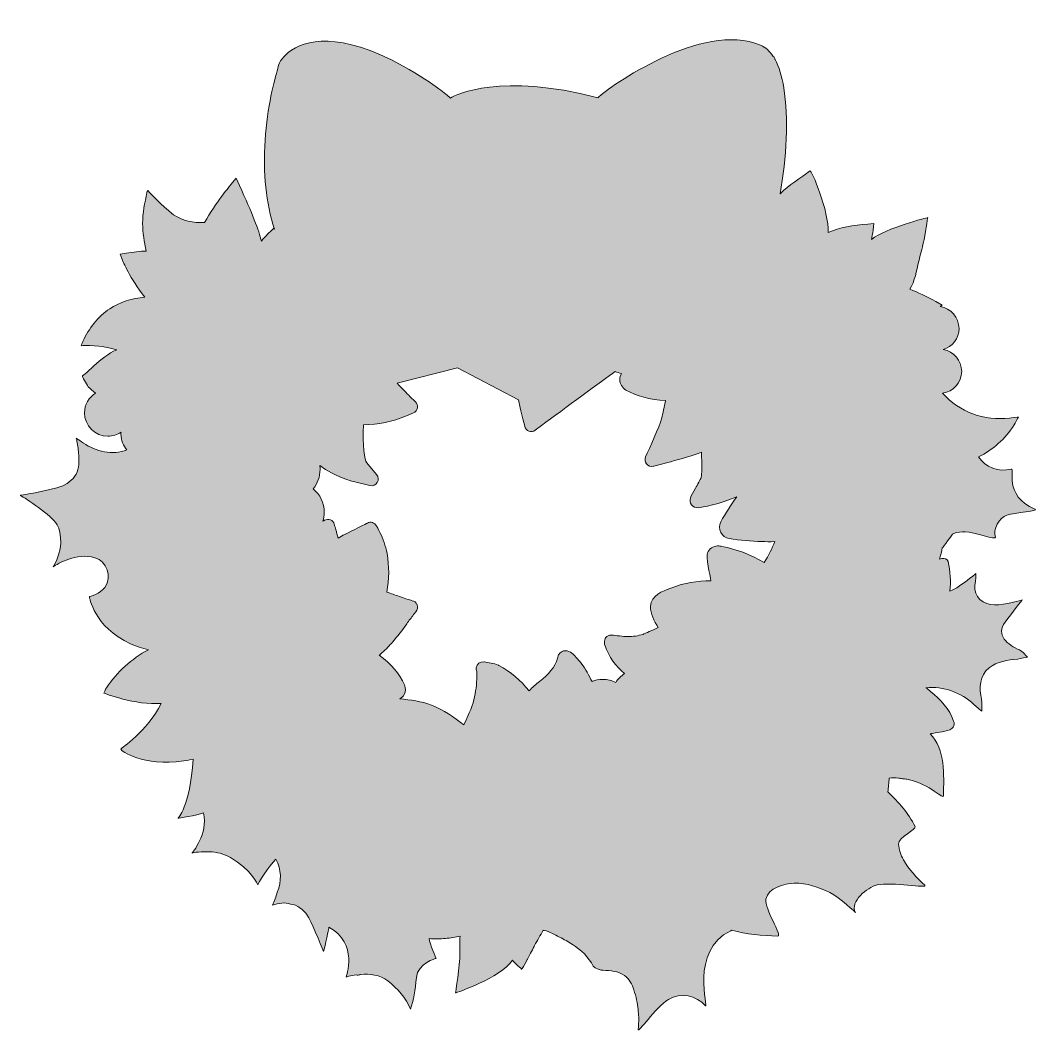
# Model space of a CAD drawing. Header units: millimetres. Extents: x 17 to 650, y -977 to -9.
# Drawn here: x 39.8 to 341.2, y -977.3 to -677.7 of the extents above; entities that cross this region are included whole.
import ezdxf

# ---------------------------------------------------------------- set-up
doc = ezdxf.new("R2010")
doc.units = ezdxf.units.MM
doc.header["$MEASUREMENT"] = 0
doc.layers.add('Layer 1', color=7, linetype='Continuous')

msp = doc.modelspace()

# ---------------------------------------------------------------- hatches: boundary and pattern name
at = {"layer": 'Layer 1'}
h = msp.add_hatch(color=2, dxfattribs=at)
h.dxf.hatch_style = 2
edge = h.paths.add_edge_path()
edge.add_spline(control_points=[(331.19, -823.84), (333.51, -823.07), (341.19, -822.76), (339.48, -822.05), (330.06, -818.14), (333.75, -809.86), (332.46, -810.24), (328.91, -811.28), (324.86, -809.75), (322.86, -806.66), (327.08, -804.61), (330.72, -801.4), (333.35, -797.2), (333.61, -796.78), (334.62, -794.89), (334.62, -794.89), (334.62, -794.89), (332.52, -795.1), (331.99, -795.17), (324.65, -796.13), (317.14, -793.41), (312.25, -787.84), (315.42, -787.4), (317.88, -784.68), (317.88, -781.39), (317.88, -778.16), (315.52, -775.48), (312.43, -774.97), (315.12, -774.17), (317.09, -771.67), (317.09, -768.73), (317.09, -765.45), (314.67, -762.74), (311.52, -762.28), (311.52, -762.28), (312.07, -761.81), (312.07, -761.81), (312.07, -761.81), (310.2, -760.76), (310.2, -760.76), (307.42, -759.21), (304.86, -758.03), (302.51, -757.13), (304.07, -754.67), (304.54, -751.72), (305.21, -748.89), (305.66, -747.01), (306.13, -745.13), (306.61, -743.26), (307.1, -741.38), (307.84, -735.99), (307.84, -735.99), (307.84, -735.99), (295.57, -738.95), (291.19, -742.44), (291.56, -740.76), (291.7, -739.69), (291.72, -739.57), (291.72, -739.57), (291.95, -737.77), (291.95, -737.77), (291.95, -737.77), (290.14, -737.89), (290.14, -737.89), (285.79, -738.15), (281.88, -738.98), (278.43, -740.34), (278.7, -734.25), (273.55, -721.69), (272.98, -722.18), (270.54, -724.29), (266.57, -726.44), (264.38, -728.84), (264.33, -728.89), (264.29, -728.95), (264.24, -729), (266.11, -718.45), (266.75, -706.48), (265.32, -697.7), (264.76, -694.22), (263.9, -691.42), (262.74, -689.3), (262.71, -689.21), (262.68, -689.11), (262.64, -689.01), (262.54, -688.73), (262.38, -688.54), (262.19, -688.39), (261.15, -686.8), (259.9, -685.69), (258.46, -685.07), (241.11, -677.75), (213.71, -697.51), (210.36, -700.57), (181.63, -693.14), (168.7, -699.6), (166.82, -700.68), (166.12, -700.02), (165.04, -699.15), (163.39, -697.93), (161.57, -696.58), (157.78, -693.92), (152.88, -691.24), (133.94, -680.84), (123.95, -683.34), (118.91, -687.27), (116.86, -688.87), (116.05, -690.48), (115.87, -691.92), (114.85, -695.32), (112.74, -703.3), (112.08, -713.16), (111.43, -722.83), (112.38, -731.67), (114.85, -739.41), (114.85, -739.41), (114.62, -739.21), (114.62, -739.21), (114.64, -739.2), (114.66, -739.17), (114.68, -739.15), (114.64, -739.19), (114.58, -739.24), (114.49, -739.32), (113.43, -740.25), (112.22, -741.46), (111.03, -742.94), (110.21, -739.76), (108.34, -734.71), (104.52, -726.51), (104.52, -726.51), (103.53, -724.37), (103.53, -724.37), (103.53, -724.37), (102.01, -726.19), (102.01, -726.19), (101.73, -726.52), (97.66, -731.46), (94.21, -737.42), (94.17, -737.42), (94.13, -737.41), (94.09, -737.41), (90.89, -737.63), (87.74, -736.92), (85.05, -735.14), (83.93, -734.4), (78.47, -729.36), (77.43, -727.97), (77.3, -728.13), (77.2, -728.33), (77.16, -728.57), (76.62, -731.7), (75.85, -734.51), (75.92, -737.72), (75.98, -740.47), (76.37, -743.2), (77, -745.87), (75.12, -745.94), (73.16, -746.13), (71.08, -746.49), (71.08, -746.49), (69.24, -746.8), (69.24, -746.8), (69.24, -746.8), (69.94, -748.53), (69.94, -748.53), (70.05, -748.78), (72.17, -753.93), (76.58, -759.53), (72.96, -759.71), (69.04, -761.03), (66.21, -762.89), (62.7, -765.19), (60.04, -768.76), (58.27, -772.53), (58.18, -772.86), (57.75, -773.71), (57.79, -773.82), (59.01, -773.72), (63.43, -773.6), (67.47, -774.8), (67.74, -774.87), (68, -774.94), (68.27, -775.02), (65.77, -776.06), (63.65, -777.91), (61.49, -779.75), (60.42, -780.82), (59.31, -781.88), (58.13, -782.76), (58.08, -782.92), (59.17, -785.09), (59.87, -785.96), (60.53, -786.64), (61.25, -787.26), (62.02, -787.8), (60.07, -789.02), (58.75, -791.18), (58.75, -793.65), (58.75, -797.45), (61.84, -800.54), (65.64, -800.54), (67.09, -800.54), (68.43, -800.09), (69.54, -799.33), (69.52, -799.55), (69.51, -799.77), (69.51, -799.99), (69.51, -801.75), (70.18, -803.35), (71.27, -804.57), (67.02, -806.25), (62.12, -805.06), (58.44, -802.58), (57.72, -802.1), (57.02, -801.58), (56.29, -801.13), (56.42, -801.21), (56.49, -801.98), (56.52, -802.14), (56.59, -802.46), (56.66, -802.78), (56.72, -803.11), (56.83, -803.74), (56.91, -804.38), (56.95, -805.02), (57.06, -806.51), (57.17, -808.1), (56.97, -809.59), (56.69, -811.73), (55.33, -813.32), (53.59, -814.51), (50.96, -816.29), (41.44, -817.69), (39.82, -818), (39.81, -818), (39.81, -818.01), (39.81, -818.02), (41.21, -818.8), (49.13, -823.95), (50.68, -826.68), (52.09, -829.14), (52.43, -834.55), (49.49, -839.1), (50.96, -838.24), (56.3, -834.8), (61.82, -836.42), (65.29, -837.43), (66.98, -841.99), (64.75, -845.18), (63.45, -847.05), (60.19, -847.95), (60.19, -847.95), (60.19, -847.95), (61.44, -856.87), (72.37, -861.84), (74.05, -862.6), (75.81, -863.23), (77.61, -863.6), (72.67, -866.29), (68.37, -870.15), (65.22, -874.89), (64.96, -875.28), (64.46, -876.41), (64.46, -876.41), (64.46, -876.41), (73.83, -880.11), (81.4, -879.45), (77.22, -887.98), (69.54, -892.57), (69.52, -892.96), (69.5, -893.49), (75.98, -898.13), (88.06, -896.44), (89, -896.3), (89.94, -896.1), (90.88, -895.89), (89.88, -910.33), (86.33, -913.36), (86.33, -913.36), (86.33, -913.36), (91.96, -912.59), (93.92, -911.76), (95.34, -918.11), (90.53, -923.65), (90.53, -923.65), (90.53, -923.65), (92.41, -923.21), (94.9, -923.25), (95.13, -923.3), (95.37, -923.31), (95.61, -923.28), (95.64, -923.28), (95.66, -923.28), (95.69, -923.27), (97.66, -923.38), (99.9, -923.82), (101.88, -924.97), (108.02, -928.43), (109.91, -933), (109.91, -933), (109.91, -933), (113.28, -927.23), (115.28, -925.47), (116.9, -928.47), (117.06, -932.09), (115.7, -935.19), (115.29, -936.53), (114.87, -937.87), (114.29, -939.05), (116.12, -938.49), (117.99, -938.08), (119.59, -938.71), (121.55, -938.95), (123.43, -940.34), (124.57, -942.02), (125.48, -943.36), (128.56, -950.61), (129.36, -952.77), (129.84, -951.06), (130.95, -946.13), (130.95, -945.59), (139.77, -950.22), (136.04, -960.29), (136.04, -960.29), (136.04, -960.29), (137.25, -959.9), (138.99, -959.65), (139.36, -959.73), (139.76, -959.72), (140.13, -959.58), (140.21, -959.55), (140.29, -959.52), (140.37, -959.5), (142.92, -959.3), (146.07, -959.55), (148.35, -961.41), (151.22, -963.74), (153.69, -966.41), (155.07, -969.75), (155.96, -967.36), (156.47, -963.97), (156.79, -960.43), (157.18, -956.14), (162.62, -954.77), (162.62, -954.77), (162.62, -954.77), (160.71, -950.45), (160.57, -948.92), (162.23, -949.04), (163.88, -949), (165.37, -948.88), (166.85, -948.77), (168.32, -948.53), (169.75, -948.19), (169.48, -949.88), (169.64, -951.62), (169.66, -953.39), (169.7, -956.7), (168.36, -964.96), (168.36, -964.96), (168.36, -964.96), (181.59, -960.63), (185.15, -955.31), (185.83, -956.16), (187.94, -957.98), (187.94, -957.98), (187.94, -957.98), (188.66, -956.7), (189.48, -955.19), (189.53, -955.11), (189.57, -955.04), (189.6, -954.96), (190.42, -953.47), (191.31, -951.81), (191.73, -950.94), (192.47, -949.4), (193.49, -948.01), (194.21, -946.46), (194.3, -946.5), (194.41, -946.53), (194.52, -946.54), (196.09, -946.79), (197.63, -947.76), (199.05, -948.48), (200.36, -949.14), (201.67, -949.83), (202.9, -950.64), (205.4, -952.27), (207.7, -954.37), (209.04, -957.08), (209.41, -957.84), (211.52, -958.27), (211.93, -958.29), (214.09, -958.38), (216.48, -958.49), (218.28, -959.83), (219.67, -960.86), (220.53, -962.43), (221.03, -964.05), (221.68, -966.13), (222.11, -967.99), (222.32, -969.86), (222.31, -969.95), (222.31, -970.04), (222.3, -970.14), (222.28, -970.43), (222.32, -970.71), (222.41, -970.97), (222.51, -972.47), (222.48, -974.01), (222.3, -975.69), (222.13, -977.27), (227.4, -969.25), (231.24, -966.9), (234.82, -964.69), (239.45, -965.71), (242.19, -968.74), (243.26, -969.92), (237.34, -952.63), (249.66, -946.59), (249.73, -946.56), (249.78, -946.5), (249.83, -946.45), (254.29, -947.64), (258.98, -948.1), (263.56, -948.19), (264.98, -948.22), (259.53, -940.07), (260.06, -937.27), (260.7, -933.9), (265.55, -932.68), (268.42, -932.58), (272.06, -932.45), (275.67, -933.71), (278.9, -935.29), (281.81, -936.7), (286.69, -941.45), (286.48, -941.17), (284.79, -938.09), (289.93, -933.74), (292.95, -933.07), (297.21, -932.12), (308.06, -934.25), (306.96, -933.17), (304.63, -930.87), (302.26, -928.51), (300.68, -925.61), (299.93, -924.25), (299.27, -922.6), (299.23, -921.03), (299.17, -918.79), (304.67, -916.8), (304.13, -915.8), (302.06, -911.94), (299.33, -908.53), (296.06, -905.62), (296.26, -904.26), (296.39, -902.89), (296.43, -901.51), (297.39, -901.44), (298.31, -901.44), (299.19, -901.5), (299.64, -901.59), (300.06, -901.65), (300.42, -901.7), (300.42, -901.7), (300.65, -901.73), (300.65, -901.73), (301.1, -901.79), (301.56, -901.85), (302.02, -901.91), (308.73, -903.4), (312.44, -907.99), (312.48, -906.77), (312.64, -900.47), (313.07, -893.16), (308.55, -888.44), (309.04, -888.37), (309.54, -888.28), (310.03, -888.19), (311.54, -887.89), (314.39, -887.77), (315.37, -886.43), (315.71, -885.95), (315.86, -885.25), (315.48, -884.73), (314.34, -881.07), (311.57, -878.31), (308.68, -875.9), (308.24, -875.53), (307.78, -875.17), (307.32, -874.82), (312.48, -874.39), (317.66, -876.19), (321.49, -879.78), (322.04, -880.3), (323.82, -881.78), (323.82, -881.78), (323.82, -881.78), (323.9, -878.88), (323.75, -878.25), (322.95, -874.99), (323.18, -871.23), (325.98, -868.97), (328.33, -867.08), (331.51, -866.58), (334.43, -866.35), (335.06, -866.3), (337.3, -865.77), (337.3, -865.77), (337.3, -865.77), (335.67, -863.97), (334.96, -863.67), (331.58, -862.3), (327.76, -859.22), (330.71, -855.42), (332.75, -852.78), (335.73, -848.92), (335.73, -848.92), (335.73, -848.92), (330.7, -850.41), (327.59, -850.38), (324.4, -850.35), (321.21, -848.02), (321.81, -844.55), (322.05, -843.16), (322.09, -841.08), (322.09, -841.08), (322.09, -841.08), (316.32, -845.87), (314.36, -846.28), (314.73, -843.42), (314.57, -840.47), (313.84, -837.56), (313.65, -836.78), (312.73, -836.5), (312.05, -836.69), (311.79, -836.76), (311.54, -836.83), (311.28, -836.91), (311.69, -835.79), (311.97, -834.63), (312.11, -833.44), (312.58, -833.52), (314.77, -829.55), (315.55, -829.25), (316.58, -828.83), (317.83, -828.83), (318.93, -828.82), (321.57, -828.79), (328.31, -831.48), (327.85, -830.34), (326.91, -828.05), (329.01, -824.57), (331.19, -823.84)], knot_values=[0, 0, 0, 0, 1, 1, 1, 2, 2, 2, 3, 3, 3, 4, 4, 4, 5, 5, 5, 6, 6, 6, 7, 7, 7, 8, 8, 8, 9, 9, 9, 10, 10, 10, 11, 11, 11, 12, 12, 12, 13, 13, 13, 14, 14, 14, 15, 15, 15, 16, 16, 16, 17, 17, 17, 18, 18, 18, 19, 19, 19, 20, 20, 20, 21, 21, 21, 22, 22, 22, 23, 23, 23, 24, 24, 24, 25, 25, 25, 26, 26, 26, 27, 27, 27, 28, 28, 28, 29, 29, 29, 30, 30, 30, 31, 31, 31, 32, 32, 32, 33, 33, 33, 34, 34, 34, 35, 35, 35, 36, 36, 36, 37, 37, 37, 38, 38, 38, 39, 39, 39, 40, 40, 40, 41, 41, 41, 42, 42, 42, 43, 43, 43, 44, 44, 44, 45, 45, 45, 46, 46, 46, 47, 47, 47, 48, 48, 48, 49, 49, 49, 50, 50, 50, 51, 51, 51, 52, 52, 52, 53, 53, 53, 54, 54, 54, 55, 55, 55, 56, 56, 56, 57, 57, 57, 58, 58, 58, 59, 59, 59, 60, 60, 60, 61, 61, 61, 62, 62, 62, 63, 63, 63, 64, 64, 64, 65, 65, 65, 66, 66, 66, 67, 67, 67, 68, 68, 68, 69, 69, 69, 70, 70, 70, 71, 71, 71, 72, 72, 72, 73, 73, 73, 74, 74, 74, 75, 75, 75, 76, 76, 76, 77, 77, 77, 78, 78, 78, 79, 79, 79, 80, 80, 80, 81, 81, 81, 82, 82, 82, 83, 83, 83, 84, 84, 84, 85, 85, 85, 86, 86, 86, 87, 87, 87, 88, 88, 88, 89, 89, 89, 90, 90, 90, 91, 91, 91, 92, 92, 92, 93, 93, 93, 94, 94, 94, 95, 95, 95, 96, 96, 96, 97, 97, 97, 98, 98, 98, 99, 99, 99, 100, 100, 100, 101, 101, 101, 102, 102, 102, 103, 103, 103, 104, 104, 104, 105, 105, 105, 106, 106, 106, 107, 107, 107, 108, 108, 108, 109, 109, 109, 110, 110, 110, 111, 111, 111, 112, 112, 112, 113, 113, 113, 114, 114, 114, 115, 115, 115, 116, 116, 116, 117, 117, 117, 118, 118, 118, 119, 119, 119, 120, 120, 120, 121, 121, 121, 122, 122, 122, 123, 123, 123, 124, 124, 124, 125, 125, 125, 126, 126, 126, 127, 127, 127, 128, 128, 128, 129, 129, 129, 130, 130, 130, 131, 131, 131, 132, 132, 132, 133, 133, 133, 134, 134, 134, 135, 135, 135, 136, 136, 136, 137, 137, 137, 138, 138, 138, 139, 139, 139, 140, 140, 140, 141, 141, 141, 142, 142, 142, 143, 143, 143, 144, 144, 144, 145, 145, 145, 146, 146, 146, 147, 147, 147, 148, 148, 148, 149, 149, 149, 150, 150, 150, 151, 151, 151, 152, 152, 152, 153, 153, 153, 154, 154, 154, 155, 155, 155, 156, 156, 156, 157, 157, 157, 158, 158, 158, 159, 159, 159, 160, 160, 160, 161, 161, 161, 162, 162, 162, 163, 163, 163, 164, 164, 164, 165, 165, 165, 166, 166, 166, 167, 167, 167, 168, 168, 168, 169, 169, 169, 170, 170, 170, 171, 171, 171, 172, 172, 172, 173, 173, 173, 174, 174, 174, 175, 175, 175, 176, 176, 176, 177, 177, 177, 178, 178, 178, 179, 179, 179, 180, 180, 180, 181, 181, 181, 182, 182, 182, 183, 183, 183, 184, 184, 184, 185, 185, 185, 185], degree=3, periodic=1)
edge = h.paths.add_edge_path()
edge.add_spline(control_points=[(259.54, -837.86), (255.64, -835.54), (251.46, -833.94), (247.06, -833.11), (246.64, -832.98), (246.2, -832.93), (245.77, -832.95), (244.43, -832.98), (243.28, -833.76), (242.75, -835.02), (242.3, -836.07), (243.48, -841.57), (243.82, -843.27), (239.83, -843.21), (235.88, -843.89), (232.27, -845.28), (232.1, -845.35), (231.9, -845.42), (231.7, -845.49), (229.63, -846.25), (226.17, -847.51), (225.98, -850.79), (225.85, -852.95), (227, -855.18), (228.24, -857.05), (227.49, -857.37), (226.62, -857.77), (225.6, -858.24), (224.87, -858.58), (223.96, -859), (223.75, -859.07), (222.27, -859.5), (220.74, -859.72), (219.2, -859.72), (219.2, -859.72), (219.19, -859.72), (219.19, -859.72), (218.02, -859.72), (215.48, -859.4), (214.61, -859.28), (214.07, -859.21), (213.52, -859.35), (213.09, -859.69), (212.67, -860.03), (212.39, -860.52), (212.34, -861.06), (212.31, -861.37), (212.31, -861.83), (212.47, -862.28), (213.71, -865.7), (215.69, -868.54), (218.3, -870.67), (217.26, -871.34), (216.37, -872.22), (215.68, -873.27), (214.49, -872.69), (213.17, -872.38), (211.82, -872.38), (210.73, -872.38), (209.67, -872.58), (208.67, -872.96), (208.29, -872.19), (207.8, -871.3), (207.23, -870.26), (206.26, -868.51), (205.17, -867.05), (203.91, -865.8), (203.83, -865.72), (203.75, -865.63), (203.66, -865.53), (202.98, -864.8), (201.84, -863.57), (200.28, -863.98), (199.74, -864.13), (198.79, -864.59), (198.44, -866.09), (197.79, -868.97), (195.83, -870.76), (193.13, -872.99), (192.14, -873.8), (191.07, -874.71), (190.08, -875.77), (187.65, -872.62), (184.6, -870.04), (181.13, -868.24), (181.06, -868.2), (180.98, -868.17), (180.9, -868.14), (180.32, -867.92), (179.63, -867.68), (178.85, -867.54), (178.16, -867.41), (177.48, -867.32), (176.82, -867.23), (176.82, -867.23), (176.73, -867.21), (176.73, -867.21), (176.73, -867.21), (176.73, -867.21), (176.73, -867.21), (176.73, -867.21), (176.73, -867.21), (176.73, -867.21), (175.63, -867.06), (174.62, -867.82), (174.47, -868.92), (174.42, -869.3), (174.47, -869.67), (174.62, -870), (174.68, -870.87), (174.57, -873.36), (174.51, -874.05), (174.3, -876.37), (173.78, -878.69), (172.95, -880.96), (172.76, -881.46), (171.63, -884.01), (170.79, -885.82), (167.88, -883.59), (164.84, -881.37), (161.27, -879.99), (158.23, -878.8), (155.05, -878.4), (151.94, -878.12), (152.48, -877.8), (152.93, -877.35), (153.22, -876.81), (153.67, -875.95), (153.69, -874.95), (153.28, -874.01), (151.83, -870.69), (149.32, -867.75), (145.81, -865.25), (146.03, -865.05), (146.26, -864.85), (146.49, -864.64), (146.49, -864.64), (146.6, -864.55), (146.6, -864.55), (147.84, -863.46), (148.91, -862.28), (149.71, -861.37), (151.26, -859.62), (152.64, -857.74), (153.97, -855.92), (154.61, -855.04), (155.28, -854.12), (155.96, -853.25), (156.18, -852.95), (156.41, -852.67), (156.64, -852.43), (157.14, -851.87), (157.28, -851.08), (157.02, -850.38), (157, -850.32), (156.97, -850.26), (156.95, -850.21), (156.69, -849.66), (156.19, -849.25), (155.59, -849.12), (155.31, -849.05), (155.03, -848.98), (154.77, -848.92), (154.49, -848.84), (152.99, -848.31), (151.78, -847.89), (150.56, -847.46), (149.17, -846.97), (148.1, -846.6), (148.08, -846.6), (148.06, -846.59), (148.04, -846.58), (148.78, -842.79), (148.81, -838.88), (148.11, -835.19), (147.67, -832.91), (146.97, -830.81), (146.01, -828.95), (145.68, -828.31), (144.97, -827.01), (144.97, -827.01), (144.46, -826.06), (143.27, -825.69), (142.31, -826.18), (142.31, -826.18), (137.48, -828.64), (135.87, -829.47), (135.87, -829.47), (135.78, -829.52), (135.78, -829.52), (134.97, -829.93), (134.27, -830.3), (133.67, -830.64), (133.22, -828.91), (132.71, -827.1), (132.55, -826.56), (132.38, -825.97), (131.95, -825.49), (131.38, -825.26), (130.8, -825.03), (130.16, -825.07), (129.63, -825.38), (129.51, -825.45), (129.35, -825.54), (129.15, -825.66), (129.42, -824.81), (129.57, -823.9), (129.57, -822.97), (129.57, -820.24), (128.33, -817.74), (126.3, -816.08), (127.6, -814.51), (128.35, -812.52), (128.35, -810.42), (128.35, -810.02), (128.32, -809.62), (128.26, -809.22), (132.73, -812.57), (137.91, -813.89), (138.62, -814.06), (138.62, -814.06), (143.06, -815.13), (143.06, -815.13), (143.9, -815.33), (144.77, -814.97), (145.23, -814.24), (145.68, -813.5), (145.61, -812.56), (145.05, -811.9), (145.05, -811.9), (142.11, -808.41), (142.11, -808.41), (141.49, -807.64), (140.85, -803.32), (141.13, -797.18), (145.49, -797.14), (149.75, -796.26), (153.82, -794.54), (153.82, -794.54), (155.9, -793.66), (155.9, -793.66), (156.52, -793.4), (156.96, -792.85), (157.09, -792.19), (157.21, -791.53), (157, -790.86), (156.52, -790.39), (156.52, -790.39), (154.9, -788.81), (154.9, -788.81), (153.93, -787.87), (152.55, -786.47), (151.07, -784.87), (151.07, -784.87), (168.92, -780.32), (168.92, -780.32), (168.92, -780.32), (186.92, -789.79), (186.92, -789.79), (186.92, -789.79), (187.49, -792.18), (187.49, -792.18), (187.74, -793.32), (187.99, -794.39), (188.26, -795.43), (188.26, -795.43), (188.78, -797.62), (188.78, -797.62), (188.93, -798.28), (189.41, -798.81), (190.04, -799.04), (190.67, -799.27), (191.37, -799.17), (191.91, -798.77), (191.91, -798.77), (193.74, -797.41), (193.74, -797.41), (200.44, -792.44), (211.67, -784.18), (215.55, -781.46), (216.06, -781.63), (216.68, -781.82), (217.42, -782.04), (217.08, -782.55), (216.9, -783.16), (216.9, -783.8), (216.89, -785.08), (217.6, -786.31), (218.7, -786.93), (221.9, -788.75), (225.73, -789.76), (230.36, -789.98), (230.05, -791.85), (229.66, -793.67), (229.19, -795.41), (228.62, -797.57), (225.62, -804.24), (224.51, -806.62), (224.19, -807.32), (224.29, -808.14), (224.78, -808.73), (225.26, -809.33), (226.05, -809.59), (226.79, -809.41), (227.22, -809.31), (235.49, -807.3), (241.06, -805.3), (241.04, -806.09), (241.05, -806.83), (241.07, -807.48), (241.08, -807.73), (241.09, -807.97), (241.1, -808.21), (241.16, -809.82), (241.22, -811.34), (240.87, -812.71), (240.7, -813.39), (239.84, -814.85), (239.22, -815.92), (237.86, -818.23), (237.12, -819.51), (238.09, -820.81), (238.53, -821.4), (239.19, -821.68), (240.04, -821.66), (241.18, -821.62), (246.38, -820.57), (251.45, -818.44), (249.69, -820.78), (248.12, -823.26), (246.74, -825.86), (246.24, -826.81), (246.23, -827.96), (246.73, -828.95), (247.22, -829.93), (248.14, -830.62), (249.19, -830.78), (252.43, -831.29), (255.67, -831.59), (258.8, -831.67), (259.95, -831.7), (261.27, -831.74), (262.63, -831.65), (261.93, -833.72), (260.83, -835.75), (259.54, -837.86)], knot_values=[0, 0, 0, 0, 1, 1, 1, 2, 2, 2, 3, 3, 3, 4, 4, 4, 5, 5, 5, 6, 6, 6, 7, 7, 7, 8, 8, 8, 9, 9, 9, 10, 10, 10, 11, 11, 11, 12, 12, 12, 13, 13, 13, 14, 14, 14, 15, 15, 15, 16, 16, 16, 17, 17, 17, 18, 18, 18, 19, 19, 19, 20, 20, 20, 21, 21, 21, 22, 22, 22, 23, 23, 23, 24, 24, 24, 25, 25, 25, 26, 26, 26, 27, 27, 27, 28, 28, 28, 29, 29, 29, 30, 30, 30, 31, 31, 31, 32, 32, 32, 33, 33, 33, 34, 34, 34, 35, 35, 35, 36, 36, 36, 37, 37, 37, 38, 38, 38, 39, 39, 39, 40, 40, 40, 41, 41, 41, 42, 42, 42, 43, 43, 43, 44, 44, 44, 45, 45, 45, 46, 46, 46, 47, 47, 47, 48, 48, 48, 49, 49, 49, 50, 50, 50, 51, 51, 51, 52, 52, 52, 53, 53, 53, 54, 54, 54, 55, 55, 55, 56, 56, 56, 57, 57, 57, 58, 58, 58, 59, 59, 59, 60, 60, 60, 61, 61, 61, 62, 62, 62, 63, 63, 63, 64, 64, 64, 65, 65, 65, 66, 66, 66, 67, 67, 67, 68, 68, 68, 69, 69, 69, 70, 70, 70, 71, 71, 71, 72, 72, 72, 73, 73, 73, 74, 74, 74, 75, 75, 75, 76, 76, 76, 77, 77, 77, 78, 78, 78, 79, 79, 79, 80, 80, 80, 81, 81, 81, 82, 82, 82, 83, 83, 83, 84, 84, 84, 85, 85, 85, 86, 86, 86, 87, 87, 87, 88, 88, 88, 89, 89, 89, 90, 90, 90, 91, 91, 91, 92, 92, 92, 93, 93, 93, 94, 94, 94, 95, 95, 95, 96, 96, 96, 97, 97, 97, 98, 98, 98, 99, 99, 99, 100, 100, 100, 101, 101, 101, 102, 102, 102, 103, 103, 103, 104, 104, 104, 105, 105, 105, 106, 106, 106, 107, 107, 107, 108, 108, 108, 109, 109, 109, 110, 110, 110, 111, 111, 111, 112, 112, 112, 113, 113, 113, 114, 114, 114, 115, 115, 115, 115], degree=3, periodic=1)

# ---------------------------------------------------------------- linework, layer by layer
at = {"layer": 'Layer 1', "lineweight": 0}
for points, knots in [([(331.19, -823.84), (333.51, -823.07), (341.19, -822.76), (339.48, -822.05), (330.06, -818.14), (333.75, -809.86), (332.46, -810.24), (328.91, -811.28), (324.86, -809.75), (322.86, -806.66), (327.08, -804.61), (330.72, -801.4), (333.35, -797.2), (333.61, -796.78), (334.62, -794.89), (334.62, -794.89), (334.62, -794.89), (332.52, -795.1), (331.99, -795.17), (324.65, -796.13), (317.14, -793.41), (312.25, -787.84), (315.42, -787.4), (317.88, -784.68), (317.88, -781.39), (317.88, -778.16), (315.52, -775.48), (312.43, -774.97), (315.12, -774.17), (317.09, -771.67), (317.09, -768.73), (317.09, -765.45), (314.67, -762.74), (311.52, -762.28), (311.52, -762.28), (312.07, -761.81), (312.07, -761.81), (312.07, -761.81), (310.2, -760.76), (310.2, -760.76), (307.42, -759.21), (304.86, -758.03), (302.51, -757.13), (304.07, -754.67), (304.54, -751.72), (305.21, -748.89), (305.66, -747.01), (306.13, -745.13), (306.61, -743.26), (307.1, -741.38), (307.84, -735.99), (307.84, -735.99), (307.84, -735.99), (295.57, -738.95), (291.19, -742.44), (291.56, -740.76), (291.7, -739.69), (291.72, -739.57), (291.72, -739.57), (291.95, -737.77), (291.95, -737.77), (291.95, -737.77), (290.14, -737.89), (290.14, -737.89), (285.79, -738.15), (281.88, -738.98), (278.43, -740.34), (278.7, -734.25), (273.55, -721.69), (272.98, -722.18), (270.54, -724.29), (266.57, -726.44), (264.38, -728.84), (264.33, -728.89), (264.29, -728.95), (264.24, -729), (266.11, -718.45), (266.75, -706.48), (265.32, -697.7), (264.76, -694.22), (263.9, -691.42), (262.74, -689.3), (262.71, -689.21), (262.68, -689.11), (262.64, -689.01), (262.54, -688.73), (262.38, -688.54), (262.19, -688.39), (261.15, -686.8), (259.9, -685.69), (258.46, -685.07), (241.11, -677.75), (213.71, -697.51), (210.36, -700.57), (181.63, -693.14), (168.7, -699.6), (166.82, -700.68), (166.12, -700.02), (165.04, -699.15), (163.39, -697.93), (161.57, -696.58), (157.78, -693.92), (152.88, -691.24), (133.94, -680.84), (123.95, -683.34), (118.91, -687.27), (116.86, -688.87), (116.05, -690.48), (115.87, -691.92), (114.85, -695.32), (112.74, -703.3), (112.08, -713.16), (111.43, -722.83), (112.38, -731.67), (114.85, -739.41), (114.85, -739.41), (114.62, -739.21), (114.62, -739.21), (114.64, -739.2), (114.66, -739.17), (114.68, -739.15), (114.64, -739.19), (114.58, -739.24), (114.49, -739.32), (113.43, -740.25), (112.22, -741.46), (111.03, -742.94), (110.21, -739.76), (108.34, -734.71), (104.52, -726.51), (104.52, -726.51), (103.53, -724.37), (103.53, -724.37), (103.53, -724.37), (102.01, -726.19), (102.01, -726.19), (101.73, -726.52), (97.66, -731.46), (94.21, -737.42), (94.17, -737.42), (94.13, -737.41), (94.09, -737.41), (90.89, -737.63), (87.74, -736.92), (85.05, -735.14), (83.93, -734.4), (78.47, -729.36), (77.43, -727.97), (77.3, -728.13), (77.2, -728.33), (77.16, -728.57), (76.62, -731.7), (75.85, -734.51), (75.92, -737.72), (75.98, -740.47), (76.37, -743.2), (77, -745.87), (75.12, -745.94), (73.16, -746.13), (71.08, -746.49), (71.08, -746.49), (69.24, -746.8), (69.24, -746.8), (69.24, -746.8), (69.94, -748.53), (69.94, -748.53), (70.05, -748.78), (72.17, -753.93), (76.58, -759.53), (72.96, -759.71), (69.04, -761.03), (66.21, -762.89), (62.7, -765.19), (60.04, -768.76), (58.27, -772.53), (58.18, -772.86), (57.75, -773.71), (57.79, -773.82), (59.01, -773.72), (63.43, -773.6), (67.47, -774.8), (67.74, -774.87), (68, -774.94), (68.27, -775.02), (65.77, -776.06), (63.65, -777.91), (61.49, -779.75), (60.42, -780.82), (59.31, -781.88), (58.13, -782.76), (58.08, -782.92), (59.17, -785.09), (59.87, -785.96), (60.53, -786.64), (61.25, -787.26), (62.02, -787.8), (60.07, -789.02), (58.75, -791.18), (58.75, -793.65), (58.75, -797.45), (61.84, -800.54), (65.64, -800.54), (67.09, -800.54), (68.43, -800.09), (69.54, -799.33), (69.52, -799.55), (69.51, -799.77), (69.51, -799.99), (69.51, -801.75), (70.18, -803.35), (71.27, -804.57), (67.02, -806.25), (62.12, -805.06), (58.44, -802.58), (57.72, -802.1), (57.02, -801.58), (56.29, -801.13), (56.42, -801.21), (56.49, -801.98), (56.52, -802.14), (56.59, -802.46), (56.66, -802.78), (56.72, -803.11), (56.83, -803.74), (56.91, -804.38), (56.95, -805.02), (57.06, -806.51), (57.17, -808.1), (56.97, -809.59), (56.69, -811.73), (55.33, -813.32), (53.59, -814.51), (50.96, -816.29), (41.44, -817.69), (39.82, -818), (39.81, -818), (39.81, -818.01), (39.81, -818.02), (41.21, -818.8), (49.13, -823.95), (50.68, -826.68), (52.09, -829.14), (52.43, -834.55), (49.49, -839.1), (50.96, -838.24), (56.3, -834.8), (61.82, -836.42), (65.29, -837.43), (66.98, -841.99), (64.75, -845.18), (63.45, -847.05), (60.19, -847.95), (60.19, -847.95), (60.19, -847.95), (61.44, -856.87), (72.37, -861.84), (74.05, -862.6), (75.81, -863.23), (77.61, -863.6), (72.67, -866.29), (68.37, -870.15), (65.22, -874.89), (64.96, -875.28), (64.46, -876.41), (64.46, -876.41), (64.46, -876.41), (73.83, -880.11), (81.4, -879.45), (77.22, -887.98), (69.54, -892.57), (69.52, -892.96), (69.5, -893.49), (75.98, -898.13), (88.06, -896.44), (89, -896.3), (89.94, -896.1), (90.88, -895.89), (89.88, -910.33), (86.33, -913.36), (86.33, -913.36), (86.33, -913.36), (91.96, -912.59), (93.92, -911.76), (95.34, -918.11), (90.53, -923.65), (90.53, -923.65), (90.53, -923.65), (92.41, -923.21), (94.9, -923.25), (95.13, -923.3), (95.37, -923.31), (95.61, -923.28), (95.64, -923.28), (95.66, -923.28), (95.69, -923.27), (97.66, -923.38), (99.9, -923.82), (101.88, -924.97), (108.02, -928.43), (109.91, -933), (109.91, -933), (109.91, -933), (113.28, -927.23), (115.28, -925.47), (116.9, -928.47), (117.06, -932.09), (115.7, -935.19), (115.29, -936.53), (114.87, -937.87), (114.29, -939.05), (116.12, -938.49), (117.99, -938.08), (119.59, -938.71), (121.55, -938.95), (123.43, -940.34), (124.57, -942.02), (125.48, -943.36), (128.56, -950.61), (129.36, -952.77), (129.84, -951.06), (130.95, -946.13), (130.95, -945.59), (139.77, -950.22), (136.04, -960.29), (136.04, -960.29), (136.04, -960.29), (137.25, -959.9), (138.99, -959.65), (139.36, -959.73), (139.76, -959.72), (140.13, -959.58), (140.21, -959.55), (140.29, -959.52), (140.37, -959.5), (142.92, -959.3), (146.07, -959.55), (148.35, -961.41), (151.22, -963.74), (153.69, -966.41), (155.07, -969.75), (155.96, -967.36), (156.47, -963.97), (156.79, -960.43), (157.18, -956.14), (162.62, -954.77), (162.62, -954.77), (162.62, -954.77), (160.71, -950.45), (160.57, -948.92), (162.23, -949.04), (163.88, -949), (165.37, -948.88), (166.85, -948.77), (168.32, -948.53), (169.75, -948.19), (169.48, -949.88), (169.64, -951.62), (169.66, -953.39), (169.7, -956.7), (168.36, -964.96), (168.36, -964.96), (168.36, -964.96), (181.59, -960.63), (185.15, -955.31), (185.83, -956.16), (187.94, -957.98), (187.94, -957.98), (187.94, -957.98), (188.66, -956.7), (189.48, -955.19), (189.53, -955.11), (189.57, -955.04), (189.6, -954.96), (190.42, -953.47), (191.31, -951.81), (191.73, -950.94), (192.47, -949.4), (193.49, -948.01), (194.21, -946.46), (194.3, -946.5), (194.41, -946.53), (194.52, -946.54), (196.09, -946.79), (197.63, -947.76), (199.05, -948.48), (200.36, -949.14), (201.67, -949.83), (202.9, -950.64), (205.4, -952.27), (207.7, -954.37), (209.04, -957.08), (209.41, -957.84), (211.52, -958.27), (211.93, -958.29), (214.09, -958.38), (216.48, -958.49), (218.28, -959.83), (219.67, -960.86), (220.53, -962.43), (221.03, -964.05), (221.68, -966.13), (222.11, -967.99), (222.32, -969.86), (222.31, -969.95), (222.31, -970.04), (222.3, -970.14), (222.28, -970.43), (222.32, -970.71), (222.41, -970.97), (222.51, -972.47), (222.48, -974.01), (222.3, -975.69), (222.13, -977.27), (227.4, -969.25), (231.24, -966.9), (234.82, -964.69), (239.45, -965.71), (242.19, -968.74), (243.26, -969.92), (237.34, -952.63), (249.66, -946.59), (249.73, -946.56), (249.78, -946.5), (249.83, -946.45), (254.29, -947.64), (258.98, -948.1), (263.56, -948.19), (264.98, -948.22), (259.53, -940.07), (260.06, -937.27), (260.7, -933.9), (265.55, -932.68), (268.42, -932.58), (272.06, -932.45), (275.67, -933.71), (278.9, -935.29), (281.81, -936.7), (286.69, -941.45), (286.48, -941.17), (284.79, -938.09), (289.93, -933.74), (292.95, -933.07), (297.21, -932.12), (308.06, -934.25), (306.96, -933.17), (304.63, -930.87), (302.26, -928.51), (300.68, -925.61), (299.93, -924.25), (299.27, -922.6), (299.23, -921.03), (299.17, -918.79), (304.67, -916.8), (304.13, -915.8), (302.06, -911.94), (299.33, -908.53), (296.06, -905.62), (296.26, -904.26), (296.39, -902.89), (296.43, -901.51), (297.39, -901.44), (298.31, -901.44), (299.19, -901.5), (299.64, -901.59), (300.06, -901.65), (300.42, -901.7), (300.42, -901.7), (300.65, -901.73), (300.65, -901.73), (301.1, -901.79), (301.56, -901.85), (302.02, -901.91), (308.73, -903.4), (312.44, -907.99), (312.48, -906.77), (312.64, -900.47), (313.07, -893.16), (308.55, -888.44), (309.04, -888.37), (309.54, -888.28), (310.03, -888.19), (311.54, -887.89), (314.39, -887.77), (315.37, -886.43), (315.71, -885.95), (315.86, -885.25), (315.48, -884.73), (314.34, -881.07), (311.57, -878.31), (308.68, -875.9), (308.24, -875.53), (307.78, -875.17), (307.32, -874.82), (312.48, -874.39), (317.66, -876.19), (321.49, -879.78), (322.04, -880.3), (323.82, -881.78), (323.82, -881.78), (323.82, -881.78), (323.9, -878.88), (323.75, -878.25), (322.95, -874.99), (323.18, -871.23), (325.98, -868.97), (328.33, -867.08), (331.51, -866.58), (334.43, -866.35), (335.06, -866.3), (337.3, -865.77), (337.3, -865.77), (337.3, -865.77), (335.67, -863.97), (334.96, -863.67), (331.58, -862.3), (327.76, -859.22), (330.71, -855.42), (332.75, -852.78), (335.73, -848.92), (335.73, -848.92), (335.73, -848.92), (330.7, -850.41), (327.59, -850.38), (324.4, -850.35), (321.21, -848.02), (321.81, -844.55), (322.05, -843.16), (322.09, -841.08), (322.09, -841.08), (322.09, -841.08), (316.32, -845.87), (314.36, -846.28), (314.73, -843.42), (314.57, -840.47), (313.84, -837.56), (313.65, -836.78), (312.73, -836.5), (312.05, -836.69), (311.79, -836.76), (311.54, -836.83), (311.28, -836.91), (311.69, -835.79), (311.97, -834.63), (312.11, -833.44), (312.58, -833.52), (314.77, -829.55), (315.55, -829.25), (316.58, -828.83), (317.83, -828.83), (318.93, -828.82), (321.57, -828.79), (328.31, -831.48), (327.85, -830.34), (326.91, -828.05), (329.01, -824.57), (331.19, -823.84)], [0, 0, 0, 0, 1, 1, 1, 2, 2, 2, 3, 3, 3, 4, 4, 4, 5, 5, 5, 6, 6, 6, 7, 7, 7, 8, 8, 8, 9, 9, 9, 10, 10, 10, 11, 11, 11, 12, 12, 12, 13, 13, 13, 14, 14, 14, 15, 15, 15, 16, 16, 16, 17, 17, 17, 18, 18, 18, 19, 19, 19, 20, 20, 20, 21, 21, 21, 22, 22, 22, 23, 23, 23, 24, 24, 24, 25, 25, 25, 26, 26, 26, 27, 27, 27, 28, 28, 28, 29, 29, 29, 30, 30, 30, 31, 31, 31, 32, 32, 32, 33, 33, 33, 34, 34, 34, 35, 35, 35, 36, 36, 36, 37, 37, 37, 38, 38, 38, 39, 39, 39, 40, 40, 40, 41, 41, 41, 42, 42, 42, 43, 43, 43, 44, 44, 44, 45, 45, 45, 46, 46, 46, 47, 47, 47, 48, 48, 48, 49, 49, 49, 50, 50, 50, 51, 51, 51, 52, 52, 52, 53, 53, 53, 54, 54, 54, 55, 55, 55, 56, 56, 56, 57, 57, 57, 58, 58, 58, 59, 59, 59, 60, 60, 60, 61, 61, 61, 62, 62, 62, 63, 63, 63, 64, 64, 64, 65, 65, 65, 66, 66, 66, 67, 67, 67, 68, 68, 68, 69, 69, 69, 70, 70, 70, 71, 71, 71, 72, 72, 72, 73, 73, 73, 74, 74, 74, 75, 75, 75, 76, 76, 76, 77, 77, 77, 78, 78, 78, 79, 79, 79, 80, 80, 80, 81, 81, 81, 82, 82, 82, 83, 83, 83, 84, 84, 84, 85, 85, 85, 86, 86, 86, 87, 87, 87, 88, 88, 88, 89, 89, 89, 90, 90, 90, 91, 91, 91, 92, 92, 92, 93, 93, 93, 94, 94, 94, 95, 95, 95, 96, 96, 96, 97, 97, 97, 98, 98, 98, 99, 99, 99, 100, 100, 100, 101, 101, 101, 102, 102, 102, 103, 103, 103, 104, 104, 104, 105, 105, 105, 106, 106, 106, 107, 107, 107, 108, 108, 108, 109, 109, 109, 110, 110, 110, 111, 111, 111, 112, 112, 112, 113, 113, 113, 114, 114, 114, 115, 115, 115, 116, 116, 116, 117, 117, 117, 118, 118, 118, 119, 119, 119, 120, 120, 120, 121, 121, 121, 122, 122, 122, 123, 123, 123, 124, 124, 124, 125, 125, 125, 126, 126, 126, 127, 127, 127, 128, 128, 128, 129, 129, 129, 130, 130, 130, 131, 131, 131, 132, 132, 132, 133, 133, 133, 134, 134, 134, 135, 135, 135, 136, 136, 136, 137, 137, 137, 138, 138, 138, 139, 139, 139, 140, 140, 140, 141, 141, 141, 142, 142, 142, 143, 143, 143, 144, 144, 144, 145, 145, 145, 146, 146, 146, 147, 147, 147, 148, 148, 148, 149, 149, 149, 150, 150, 150, 151, 151, 151, 152, 152, 152, 153, 153, 153, 154, 154, 154, 155, 155, 155, 156, 156, 156, 157, 157, 157, 158, 158, 158, 159, 159, 159, 160, 160, 160, 161, 161, 161, 162, 162, 162, 163, 163, 163, 164, 164, 164, 165, 165, 165, 166, 166, 166, 167, 167, 167, 168, 168, 168, 169, 169, 169, 170, 170, 170, 171, 171, 171, 172, 172, 172, 173, 173, 173, 174, 174, 174, 175, 175, 175, 176, 176, 176, 177, 177, 177, 178, 178, 178, 179, 179, 179, 180, 180, 180, 181, 181, 181, 182, 182, 182, 183, 183, 183, 184, 184, 184, 185, 185, 185, 185]), ([(259.54, -837.86), (255.64, -835.54), (251.46, -833.94), (247.06, -833.11), (246.64, -832.98), (246.2, -832.93), (245.77, -832.95), (244.43, -832.98), (243.28, -833.76), (242.75, -835.02), (242.3, -836.07), (243.48, -841.57), (243.82, -843.27), (239.83, -843.21), (235.88, -843.89), (232.27, -845.28), (232.1, -845.35), (231.9, -845.42), (231.7, -845.49), (229.63, -846.25), (226.17, -847.51), (225.98, -850.79), (225.85, -852.95), (227, -855.18), (228.24, -857.05), (227.49, -857.37), (226.62, -857.77), (225.6, -858.24), (224.87, -858.58), (223.96, -859), (223.75, -859.07), (222.27, -859.5), (220.74, -859.72), (219.2, -859.72), (219.2, -859.72), (219.19, -859.72), (219.19, -859.72), (218.02, -859.72), (215.48, -859.4), (214.61, -859.28), (214.07, -859.21), (213.52, -859.35), (213.09, -859.69), (212.67, -860.03), (212.39, -860.52), (212.34, -861.06), (212.31, -861.37), (212.31, -861.83), (212.47, -862.28), (213.71, -865.7), (215.69, -868.54), (218.3, -870.67), (217.26, -871.34), (216.37, -872.22), (215.68, -873.27), (214.49, -872.69), (213.17, -872.38), (211.82, -872.38), (210.73, -872.38), (209.67, -872.58), (208.67, -872.96), (208.29, -872.19), (207.8, -871.3), (207.23, -870.26), (206.26, -868.51), (205.17, -867.05), (203.91, -865.8), (203.83, -865.72), (203.75, -865.63), (203.66, -865.53), (202.98, -864.8), (201.84, -863.57), (200.28, -863.98), (199.74, -864.13), (198.79, -864.59), (198.44, -866.09), (197.79, -868.97), (195.83, -870.76), (193.13, -872.99), (192.14, -873.8), (191.07, -874.71), (190.08, -875.77), (187.65, -872.62), (184.6, -870.04), (181.13, -868.24), (181.06, -868.2), (180.98, -868.17), (180.9, -868.14), (180.32, -867.92), (179.63, -867.68), (178.85, -867.54), (178.16, -867.41), (177.48, -867.32), (176.82, -867.23), (176.82, -867.23), (176.73, -867.21), (176.73, -867.21), (176.73, -867.21), (176.73, -867.21), (176.73, -867.21), (176.73, -867.21), (176.73, -867.21), (176.73, -867.21), (175.63, -867.06), (174.62, -867.82), (174.47, -868.92), (174.42, -869.3), (174.47, -869.67), (174.62, -870), (174.68, -870.87), (174.57, -873.36), (174.51, -874.05), (174.3, -876.37), (173.78, -878.69), (172.95, -880.96), (172.76, -881.46), (171.63, -884.01), (170.79, -885.82), (167.88, -883.59), (164.84, -881.37), (161.27, -879.99), (158.23, -878.8), (155.05, -878.4), (151.94, -878.12), (152.48, -877.8), (152.93, -877.35), (153.22, -876.81), (153.67, -875.95), (153.69, -874.95), (153.28, -874.01), (151.83, -870.69), (149.32, -867.75), (145.81, -865.25), (146.03, -865.05), (146.26, -864.85), (146.49, -864.64), (146.49, -864.64), (146.6, -864.55), (146.6, -864.55), (147.84, -863.46), (148.91, -862.28), (149.71, -861.37), (151.26, -859.62), (152.64, -857.74), (153.97, -855.92), (154.61, -855.04), (155.28, -854.12), (155.96, -853.25), (156.18, -852.95), (156.41, -852.67), (156.64, -852.43), (157.14, -851.87), (157.28, -851.08), (157.02, -850.38), (157, -850.32), (156.97, -850.26), (156.95, -850.21), (156.69, -849.66), (156.19, -849.25), (155.59, -849.12), (155.31, -849.05), (155.03, -848.98), (154.77, -848.92), (154.49, -848.84), (152.99, -848.31), (151.78, -847.89), (150.56, -847.46), (149.17, -846.97), (148.1, -846.6), (148.08, -846.6), (148.06, -846.59), (148.04, -846.58), (148.78, -842.79), (148.81, -838.88), (148.11, -835.19), (147.67, -832.91), (146.97, -830.81), (146.01, -828.95), (145.68, -828.31), (144.97, -827.01), (144.97, -827.01), (144.46, -826.06), (143.27, -825.69), (142.31, -826.18), (142.31, -826.18), (137.48, -828.64), (135.87, -829.47), (135.87, -829.47), (135.78, -829.52), (135.78, -829.52), (134.97, -829.93), (134.27, -830.3), (133.67, -830.64), (133.22, -828.91), (132.71, -827.1), (132.55, -826.56), (132.38, -825.97), (131.95, -825.49), (131.38, -825.26), (130.8, -825.03), (130.16, -825.07), (129.63, -825.38), (129.51, -825.45), (129.35, -825.54), (129.15, -825.66), (129.42, -824.81), (129.57, -823.9), (129.57, -822.97), (129.57, -820.24), (128.33, -817.74), (126.3, -816.08), (127.6, -814.51), (128.35, -812.52), (128.35, -810.42), (128.35, -810.02), (128.32, -809.62), (128.26, -809.22), (132.73, -812.57), (137.91, -813.89), (138.62, -814.06), (138.62, -814.06), (143.06, -815.13), (143.06, -815.13), (143.9, -815.33), (144.77, -814.97), (145.23, -814.24), (145.68, -813.5), (145.61, -812.56), (145.05, -811.9), (145.05, -811.9), (142.11, -808.41), (142.11, -808.41), (141.49, -807.64), (140.85, -803.32), (141.13, -797.18), (145.49, -797.14), (149.75, -796.26), (153.82, -794.54), (153.82, -794.54), (155.9, -793.66), (155.9, -793.66), (156.52, -793.4), (156.96, -792.85), (157.09, -792.19), (157.21, -791.53), (157, -790.86), (156.52, -790.39), (156.52, -790.39), (154.9, -788.81), (154.9, -788.81), (153.93, -787.87), (152.55, -786.47), (151.07, -784.87), (151.07, -784.87), (168.92, -780.32), (168.92, -780.32), (168.92, -780.32), (186.92, -789.79), (186.92, -789.79), (186.92, -789.79), (187.49, -792.18), (187.49, -792.18), (187.74, -793.32), (187.99, -794.39), (188.26, -795.43), (188.26, -795.43), (188.78, -797.62), (188.78, -797.62), (188.93, -798.28), (189.41, -798.81), (190.04, -799.04), (190.67, -799.27), (191.37, -799.17), (191.91, -798.77), (191.91, -798.77), (193.74, -797.41), (193.74, -797.41), (200.44, -792.44), (211.67, -784.18), (215.55, -781.46), (216.06, -781.63), (216.68, -781.82), (217.42, -782.04), (217.08, -782.55), (216.9, -783.16), (216.9, -783.8), (216.89, -785.08), (217.6, -786.31), (218.7, -786.93), (221.9, -788.75), (225.73, -789.76), (230.36, -789.98), (230.05, -791.85), (229.66, -793.67), (229.19, -795.41), (228.62, -797.57), (225.62, -804.24), (224.51, -806.62), (224.19, -807.32), (224.29, -808.14), (224.78, -808.73), (225.26, -809.33), (226.05, -809.59), (226.79, -809.41), (227.22, -809.31), (235.49, -807.3), (241.06, -805.3), (241.04, -806.09), (241.05, -806.83), (241.07, -807.48), (241.08, -807.73), (241.09, -807.97), (241.1, -808.21), (241.16, -809.82), (241.22, -811.34), (240.87, -812.71), (240.7, -813.39), (239.84, -814.85), (239.22, -815.92), (237.86, -818.23), (237.12, -819.51), (238.09, -820.81), (238.53, -821.4), (239.19, -821.68), (240.04, -821.66), (241.18, -821.62), (246.38, -820.57), (251.45, -818.44), (249.69, -820.78), (248.12, -823.26), (246.74, -825.86), (246.24, -826.81), (246.23, -827.96), (246.73, -828.95), (247.22, -829.93), (248.14, -830.62), (249.19, -830.78), (252.43, -831.29), (255.67, -831.59), (258.8, -831.67), (259.95, -831.7), (261.27, -831.74), (262.63, -831.65), (261.93, -833.72), (260.83, -835.75), (259.54, -837.86)], [0, 0, 0, 0, 1, 1, 1, 2, 2, 2, 3, 3, 3, 4, 4, 4, 5, 5, 5, 6, 6, 6, 7, 7, 7, 8, 8, 8, 9, 9, 9, 10, 10, 10, 11, 11, 11, 12, 12, 12, 13, 13, 13, 14, 14, 14, 15, 15, 15, 16, 16, 16, 17, 17, 17, 18, 18, 18, 19, 19, 19, 20, 20, 20, 21, 21, 21, 22, 22, 22, 23, 23, 23, 24, 24, 24, 25, 25, 25, 26, 26, 26, 27, 27, 27, 28, 28, 28, 29, 29, 29, 30, 30, 30, 31, 31, 31, 32, 32, 32, 33, 33, 33, 34, 34, 34, 35, 35, 35, 36, 36, 36, 37, 37, 37, 38, 38, 38, 39, 39, 39, 40, 40, 40, 41, 41, 41, 42, 42, 42, 43, 43, 43, 44, 44, 44, 45, 45, 45, 46, 46, 46, 47, 47, 47, 48, 48, 48, 49, 49, 49, 50, 50, 50, 51, 51, 51, 52, 52, 52, 53, 53, 53, 54, 54, 54, 55, 55, 55, 56, 56, 56, 57, 57, 57, 58, 58, 58, 59, 59, 59, 60, 60, 60, 61, 61, 61, 62, 62, 62, 63, 63, 63, 64, 64, 64, 65, 65, 65, 66, 66, 66, 67, 67, 67, 68, 68, 68, 69, 69, 69, 70, 70, 70, 71, 71, 71, 72, 72, 72, 73, 73, 73, 74, 74, 74, 75, 75, 75, 76, 76, 76, 77, 77, 77, 78, 78, 78, 79, 79, 79, 80, 80, 80, 81, 81, 81, 82, 82, 82, 83, 83, 83, 84, 84, 84, 85, 85, 85, 86, 86, 86, 87, 87, 87, 88, 88, 88, 89, 89, 89, 90, 90, 90, 91, 91, 91, 92, 92, 92, 93, 93, 93, 94, 94, 94, 95, 95, 95, 96, 96, 96, 97, 97, 97, 98, 98, 98, 99, 99, 99, 100, 100, 100, 101, 101, 101, 102, 102, 102, 103, 103, 103, 104, 104, 104, 105, 105, 105, 106, 106, 106, 107, 107, 107, 108, 108, 108, 109, 109, 109, 110, 110, 110, 111, 111, 111, 112, 112, 112, 113, 113, 113, 114, 114, 114, 115, 115, 115, 115])]:
    msp.add_open_spline(points, degree=3, knots=knots, dxfattribs=at)

doc.saveas('drawing.dxf')
